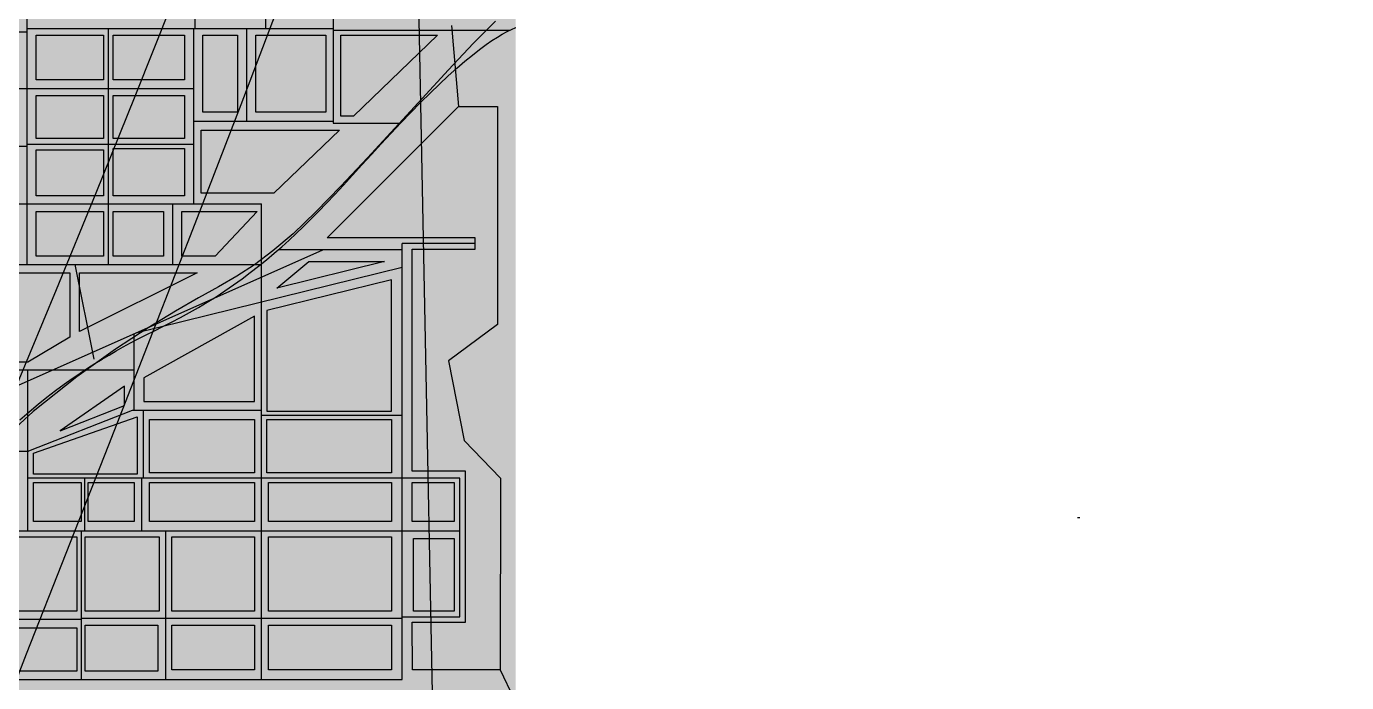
# Model space of a CAD drawing. Extents: x -15732 to 10897, y -24868 to 16165.
# Drawn here: x 1396 to 2870, y 4070 to 4802 of the extents above; entities that cross this region are included whole.
import ezdxf

# ---------------------------------------------------------------- set-up
doc = ezdxf.new("R2010")
doc.units = 0
doc.header["$MEASUREMENT"] = 0
doc.linetypes.add('DOTTED', pattern=[0.005, 0.0025, -0.0025])
for name, color, linetype in [('BLOCKS', 7, 'CONTINUOUS'), ('BLOCKS-OUTLINE', 7, 'CONTINUOUS'), ('BUS_RTE-OLD_DOWNTOWN', 7, 'CONTINUOUS'), ('BUS_RTE-SOUTH_NIGHT_CITY_E', 7, 'CONTINUOUS'), ('COASTLINE', 7, 'CONTINUOUS'), ('DISTRICTS', 7, 'CONTINUOUS'), ('HIGHWAY', 7, 'CONTINUOUS'), ('MAP_BORDER', 7, 'CONTINUOUS'), ('STREETS', 7, 'CONTINUOUS'), ('STREETS-SPRAWL', 7, 'CONTINUOUS'), ('SUBURBS', 7, 'CONTINUOUS')]:
    doc.layers.add(name, color=color, linetype=linetype)

msp = doc.modelspace()

# ---------------------------------------------------------------- linework, layer by layer
at = {"layer": 'BLOCKS', "color": 12, "linetype": 'CONTINUOUS'}
for points in [[(1826.8, 4305.6), (1826.8, 4553.6), (1897, 4553.6), (1897, 4566.1), (1731.6, 4566.1), (1878.3, 4712.7), (1921.9, 4712.7), (1921.9, 4469.4), (1867.3, 4428.8), (1884.5, 4339.9), (1925.1, 4297.8), (1925, 4084.1), (1826.9, 4084.1), (1826.8, 4137.1), (1886.1, 4137.1), (1886.1, 4305.6)], [(1238.7, 4427.3), (1238.7, 4527.1), (1444.6, 4527.1), (1444.6, 4455.3), (1397.8, 4427.3)]]:
    msp.add_lwpolyline(points, close=True, dxfattribs=at)
for points in [[(1407.1, 4742.4), (1407.1, 4792.3), (1482, 4742.4), (1482, 4792.3)], [(1492.9, 4742.4), (1492.9, 4792.3), (1572.5, 4742.4), (1572.5, 4792.3)], [(1592.8, 4706.5), (1592.8, 4792.3), (1631.8, 4706.5), (1631.8, 4792.3)], [(1652.1, 4706.5), (1652.1, 4792.3), (1730.1, 4706.5), (1730.1, 4792.3)], [(1747.2, 4701.8), (1747.2, 4792.3), (1761.3, 4701.8), (1854.9, 4792.3)], [(1407.1, 4676.9), (1407.1, 4725.2), (1482, 4676.9), (1482, 4725.2)], [(1492.9, 4676.9), (1492.9, 4725.2), (1572.5, 4676.9), (1572.5, 4725.2)], [(1591.2, 4616), (1591.2, 4686.2), (1672.3, 4616), (1745.7, 4686.2)], [(1407.1, 4612.9), (1407.1, 4664.4), (1482, 4612.9), (1482, 4664.4)], [(1492.9, 4612.9), (1492.9, 4665.9), (1572.5, 4612.9), (1572.5, 4665.9)], [(1407.1, 4545.8), (1407.1, 4595.7), (1482, 4545.8), (1482, 4595.7)], [(1492.9, 4545.8), (1492.9, 4595.7), (1549.1, 4545.8), (1549.1, 4595.7)], [(1569.4, 4545.8), (1569.4, 4595.7), (1606.8, 4545.8), (1653.6, 4595.7)], [(1711.3, 4539.6), (1795.6, 4539.6), (1711.3, 4539.6), (1675.5, 4509.9)], [(1455.5, 4461.6), (1455.5, 4527.1), (1455.5, 4461.6), (1586.5, 4527.1)], [(1664.5, 4485), (1664.5, 4372.7), (1803.4, 4519.3), (1803.4, 4372.7)], [(1527.3, 4410.1), (1527.3, 4383.6), (1650.5, 4478.7), (1650.5, 4383.6)], [(1433.7, 4350.8), (1505.4, 4378.9), (1433.7, 4350.8), (1505.4, 4400.7)], [(1404, 4302.5), (1404, 4325.9), (1519.5, 4302.5), (1519.5, 4366.4)], [(1533.5, 4304), (1533.5, 4363.3), (1650.5, 4304), (1650.5, 4363.3)], [(1664.5, 4304), (1664.5, 4363.3), (1803.4, 4304), (1803.4, 4363.3)], [(1404, 4249.4), (1404, 4293.1), (1457.1, 4249.4), (1457.1, 4293.1)], [(1464.9, 4249.4), (1464.9, 4293.1), (1516.3, 4249.4), (1516.3, 4293.1)], [(1533.5, 4249.4), (1533.5, 4293.1), (1650.5, 4249.4), (1650.5, 4293.1)], [(1666.1, 4249.4), (1666.1, 4293.1), (1803.4, 4249.4), (1803.4, 4293.1)], [(1826.8, 4249.4), (1826.8, 4293.1), (1873.6, 4249.4), (1873.6, 4293.1)], [(1372.8, 4149.6), (1372.8, 4232.3), (1452.4, 4149.6), (1452.4, 4232.3)], [(1461.7, 4149.6), (1461.7, 4232.3), (1544.4, 4149.6), (1544.4, 4232.3)], [(1558.5, 4149.6), (1558.5, 4232.3), (1650.5, 4149.6), (1650.5, 4232.3)], [(1666.1, 4149.6), (1666.1, 4232.3), (1803.4, 4149.6), (1803.4, 4232.3)], [(1828.3, 4149.6), (1828.3, 4230.7), (1873.6, 4149.6), (1873.6, 4230.7)], [(1371.3, 4082.5), (1371.3, 4130.9), (1452.4, 4082.5), (1452.4, 4130.9)], [(1461.7, 4082.5), (1461.7, 4134), (1542.9, 4082.5), (1542.9, 4134)], [(1558.5, 4084.1), (1558.5, 4134), (1650.5, 4084.1), (1650.5, 4134)], [(1666.1, 4084.1), (1666.1, 4134), (1803.4, 4084.1), (1803.4, 4134)]]:
    msp.add_solid(points, dxfattribs=at)
at = {"layer": 'BLOCKS-OUTLINE', "color": 250, "linetype": 'CONTINUOUS'}
for points in [[(1407.1, 4742.4), (1407.1, 4792.3), (1482, 4792.3), (1482, 4742.4)], [(1492.9, 4742.4), (1492.9, 4792.3), (1572.5, 4792.3), (1572.5, 4742.4)], [(1592.8, 4706.5), (1592.8, 4792.3), (1631.8, 4792.3), (1631.8, 4706.5)], [(1652.1, 4706.5), (1652.1, 4792.3), (1730.1, 4792.3), (1730.1, 4706.5)], [(1747.2, 4701.8), (1747.2, 4792.3), (1854.9, 4792.3), (1761.3, 4701.8)], [(1407.1, 4676.9), (1407.1, 4725.2), (1482, 4725.2), (1482, 4676.9)], [(1492.9, 4676.9), (1492.9, 4725.2), (1572.5, 4725.2), (1572.5, 4676.9)], [(1826.8, 4305.6), (1826.8, 4553.6), (1897, 4553.6), (1897, 4566.1), (1731.6, 4566.1), (1878.3, 4712.7), (1921.9, 4712.7), (1921.9, 4469.4), (1867.3, 4428.8), (1884.5, 4339.9), (1925.1, 4297.8), (1925, 4084.1), (1826.9, 4084.1), (1826.8, 4137.1), (1886.1, 4137.1), (1886.1, 4305.6)], [(1591.2, 4616), (1591.2, 4686.2), (1745.7, 4686.2), (1672.3, 4616)], [(1407.1, 4612.9), (1407.1, 4664.4), (1482, 4664.4), (1482, 4612.9)], [(1492.9, 4612.9), (1492.9, 4665.9), (1572.5, 4665.9), (1572.5, 4612.9)], [(1407.1, 4545.8), (1407.1, 4595.7), (1482, 4595.7), (1482, 4545.8)], [(1492.9, 4545.8), (1492.9, 4595.7), (1549.1, 4595.7), (1549.1, 4545.8)], [(1569.4, 4545.8), (1569.4, 4595.7), (1653.6, 4595.7), (1606.8, 4545.8)], [(1711.3, 4539.6), (1795.6, 4539.6), (1675.5, 4509.9)], [(1238.7, 4427.3), (1238.7, 4527.1), (1444.6, 4527.1), (1444.6, 4455.3), (1397.8, 4427.3)], [(1455.5, 4461.6), (1455.5, 4527.1), (1586.5, 4527.1)], [(1664.5, 4485), (1664.5, 4372.7), (1803.4, 4372.7), (1803.4, 4519.3)], [(1527.3, 4410.1), (1527.3, 4383.6), (1650.5, 4383.6), (1650.5, 4478.7)], [(1433.7, 4350.8), (1505.4, 4378.9), (1505.4, 4400.7)], [(1404, 4302.5), (1404, 4325.9), (1519.5, 4366.4), (1519.5, 4302.5)], [(1533.5, 4304), (1533.5, 4363.3), (1650.5, 4363.3), (1650.5, 4304)], [(1664.5, 4304), (1664.5, 4363.3), (1803.4, 4363.3), (1803.4, 4304)], [(1404, 4249.4), (1404, 4293.1), (1457.1, 4293.1), (1457.1, 4249.4)], [(1464.9, 4249.4), (1464.9, 4293.1), (1516.3, 4293.1), (1516.3, 4249.4)], [(1533.5, 4249.4), (1533.5, 4293.1), (1650.5, 4293.1), (1650.5, 4249.4)], [(1666.1, 4249.4), (1666.1, 4293.1), (1803.4, 4293.1), (1803.4, 4249.4)], [(1826.8, 4249.4), (1826.8, 4293.1), (1873.6, 4293.1), (1873.6, 4249.4)], [(1372.8, 4149.6), (1372.8, 4232.3), (1452.4, 4232.3), (1452.4, 4149.6)], [(1461.7, 4149.6), (1461.7, 4232.3), (1544.4, 4232.3), (1544.4, 4149.6)], [(1558.5, 4149.6), (1558.5, 4232.3), (1650.5, 4232.3), (1650.5, 4149.6)], [(1666.1, 4149.6), (1666.1, 4232.3), (1803.4, 4232.3), (1803.4, 4149.6)], [(1828.3, 4149.6), (1828.3, 4230.7), (1873.6, 4230.7), (1873.6, 4149.6)], [(1371.3, 4082.5), (1371.3, 4130.9), (1452.4, 4130.9), (1452.4, 4082.5)], [(1461.7, 4082.5), (1461.7, 4134), (1542.9, 4134), (1542.9, 4082.5)], [(1558.5, 4084.1), (1558.5, 4134), (1650.5, 4134), (1650.5, 4084.1)], [(1666.1, 4084.1), (1666.1, 4134), (1803.4, 4134), (1803.4, 4084.1)]]:
    msp.add_lwpolyline(points, close=True, dxfattribs=at)
at = {"layer": 'BUS_RTE-OLD_DOWNTOWN', "color": 32, "linetype": 'DOTTED'}
for p, q in [((1397, 4796.2), (1397, 4907.7)), ((1128.7, 4796.2), (1397, 4796.2))]:
    msp.add_line(p, q, dxfattribs=at)
at = {"layer": 'BUS_RTE-SOUTH_NIGHT_CITY_E', "color": 114, "linetype": 'DOTTED'}
for p, q in [((1397, 4604.3), (1397, 4907.7)), ((399.4, 4604.3), (1397, 4604.3))]:
    msp.add_line(p, q, dxfattribs=at)
at = {"layer": 'COASTLINE', "color": 250, "linetype": 'CONTINUOUS'}
msp.add_lwpolyline([(1870.5, 4803.2), (1878.3, 4712.7), (1921.9, 4712.7), (1921.9, 4469.4), (1867.3, 4428.8), (1884.5, 4339.9), (1925.1, 4297.8), (1925, 4084.1), (1925, 4084.1)], dxfattribs=at)
at = {"layer": 'COASTLINE', "color": 7, "linetype": 'CONTINUOUS'}
msp.add_lwpolyline([(1925, 4084.1), (1940.1, 4052.1)], dxfattribs=at)
at = {"layer": 'DISTRICTS', "color": 7, "linetype": 'CONTINUOUS'}
msp.add_line((2569.3, 4254.1), (2571.7, 4254.1), dxfattribs=at)
at = {"layer": 'HIGHWAY', "color": 250, "linetype": 'CONTINUOUS'}
for p, q in [((1919.8, 4808.1), (1894.8, 4782.9)), ((1915.6, 4786.3), (1921.7, 4790.1)), ((1921.7, 4790.1), (1927.2, 4793.4)), ((1927.2, 4793.4), (1932.5, 4796.3)), ((1932.5, 4796.3), (1937.4, 4798.8)), ((1937.4, 4798.8), (1942.2, 4801.1)), ((1942.2, 4801.1), (1942.2, 4801.1)), ((1894.8, 4782.9), (1867.2, 4753.7)), ((1894.1, 4770.2), (1901.9, 4776.4)), ((1901.9, 4776.4), (1909.1, 4781.8)), ((1909.1, 4781.8), (1915.6, 4786.3)), ((1876.5, 4755.4), (1885.6, 4763.2)), ((1885.6, 4763.2), (1894.1, 4770.2)), ((1867.2, 4753.7), (1837.7, 4721.8)), ((1857, 4737.5), (1867, 4746.8)), ((1867, 4746.8), (1876.5, 4755.4)), ((1846.7, 4727.7), (1857, 4737.5)), ((1837.7, 4721.8), (1807.3, 4688.6)), ((1825.2, 4706.2), (1836.1, 4717.2)), ((1836.1, 4717.2), (1846.7, 4727.7)), ((1814.2, 4694.8), (1825.2, 4706.2)), ((1807.3, 4688.6), (1776.9, 4655.6)), ((1803.2, 4683.1), (1814.2, 4694.8)), ((1792.2, 4671.2), (1803.2, 4683.1)), ((1770.5, 4647.5), (1781.3, 4659.3)), ((1781.3, 4659.3), (1792.2, 4671.2)), ((1776.9, 4655.6), (1747.2, 4624)), ((1760, 4636), (1770.5, 4647.5)), ((1749.9, 4624.9), (1760, 4636)), ((1747.2, 4624), (1719.2, 4595.3)), ((1731, 4604.7), (1740.2, 4614.5)), ((1740.2, 4614.5), (1749.9, 4624.9)), ((1722.2, 4595.5), (1731, 4604.7)), ((1719.2, 4595.3), (1693.7, 4570.8)), ((1705.4, 4578.8), (1713.7, 4586.9)), ((1713.7, 4586.9), (1722.2, 4595.5)), ((1693.7, 4570.8), (1671.2, 4551.5)), ((1689.2, 4563.5), (1697.3, 4571)), ((1697.3, 4571), (1705.4, 4578.8)), ((1672.6, 4548.9), (1681, 4556.2)), ((1681, 4556.2), (1689.2, 4563.5)), ((1671.2, 4551.5), (1650.7, 4536.2)), ((1655.1, 4534.6), (1664, 4541.7)), ((1664, 4541.7), (1672.6, 4548.9)), ((1650.7, 4536.2), (1630.9, 4523.5)), ((1636.8, 4520.5), (1646, 4527.5)), ((1646, 4527.5), (1655.1, 4534.6)), ((1610.5, 4511.6), (1588.1, 4499.1)), ((1630.9, 4523.5), (1610.5, 4511.6)), ((1617.6, 4507), (1627.3, 4513.6)), ((1627.3, 4513.6), (1636.8, 4520.5)), ((1588.1, 4499.1), (1562.4, 4484.4)), ((1598, 4494.3), (1607.9, 4500.5)), ((1607.9, 4500.5), (1617.6, 4507)), ((1562.4, 4484.4), (1531.9, 4465.8)), ((1568, 4477.4), (1578, 4482.8)), ((1578, 4482.8), (1588, 4488.4)), ((1588, 4488.4), (1598, 4494.3)), ((1531.9, 4465.8), (1495.4, 4441.8)), ((1538.9, 4462.5), (1548.4, 4467.3)), ((1548.4, 4467.3), (1558.1, 4472.2)), ((1558.1, 4472.2), (1568, 4477.4)), ((1512.3, 4448.8), (1520.8, 4453.3)), ((1520.8, 4453.3), (1529.6, 4457.8)), ((1529.6, 4457.8), (1538.9, 4462.5)), ((1495.4, 4441.8), (1452.2, 4411)), ((1488.3, 4435.4), (1496.1, 4440)), ((1496.1, 4440), (1504.1, 4444.4)), ((1504.1, 4444.4), (1512.3, 4448.8)), ((1464.4, 4420.6), (1472.5, 4425.8)), ((1472.5, 4425.8), (1480.5, 4430.7)), ((1480.5, 4430.7), (1488.3, 4435.4)), ((1452.2, 4411), (1403.7, 4372.3)), ((1438.1, 4402.7), (1447.3, 4409.1)), ((1447.3, 4409.1), (1456, 4415)), ((1456, 4415), (1464.4, 4420.6)), ((1419, 4388.4), (1428.7, 4395.8)), ((1428.7, 4395.8), (1438.1, 4402.7)), ((1399.1, 4372.1), (1409.1, 4380.5)), ((1409.1, 4380.5), (1419, 4388.4)), ((1403.7, 4372.3), (1352, 4324.9)), ((1388.8, 4363.1), (1399.1, 4372.1))]:
    msp.add_line(p, q, dxfattribs=at)
at = {"layer": 'MAP_BORDER', "color": 7, "linetype": 'CONTINUOUS'}
msp.add_solid([(374.4, 4052.9), (374.4, 5943.6), (1942.2, 4052.9), (1942.2, 5943.6)], dxfattribs=at)
at = {"layer": 'STREETS', "color": 7, "linetype": 'CONTINUOUS'}
for p, q in [((1397, 4536.5), (1397, 4907.7)), ((1584.2, 4907.7), (1584.2, 4799.3)), ((1663, 4907.7), (1663, 4799.3)), ((1738.6, 4907.7), (1738.6, 4694)), ((554.6, 4796.2), (1397, 4796.2)), ((1738.6, 4799.3), (1397, 4799.3)), ((1487.5, 4799.3), (1487.5, 4536.5)), ((1582.6, 4799.3), (1582.6, 4604.3)), ((1641.9, 4799.3), (1641.9, 4696.4)), ((1738.6, 4797.8), (1935.4, 4797.8)), ((393.3, 4733), (1582.6, 4733)), ((1582.6, 4696.4), (1738.6, 4696.4)), ((1738.6, 4694), (1813.5, 4694)), ((393.3, 4668.3), (1397, 4668.3)), ((1397, 4670.6), (1582.6, 4670.6)), ((393.3, 4604.3), (1658.3, 4604.3)), ((1559.2, 4604.3), (1559.2, 4536.5)), ((1658.3, 4073.1), (1658.3, 4604.3)), ((1815.3, 4073.1), (1815.3, 4559.9)), ((1897, 4559.9), (1815.3, 4559.9)), ((1230.9, 4332.3), (1727, 4552.8)), ((1815.3, 4552.8), (1677.2, 4552.8)), ((393.3, 4536.5), (1658.3, 4536.5)), ((1450, 4536.5), (1471.2, 4430.7)), ((1518.2, 4460), (1815.3, 4533.3)), ((1516.3, 4373.4), (1516.3, 4459.2)), ((1232.4, 4418.7), (1516.3, 4418.7)), ((1397.8, 4239.3), (1397.8, 4418.7)), ((1514, 4373.4), (1398.4, 4328.2)), ((1658.3, 4373.4), (1514, 4373.4)), ((1526.5, 4373.4), (1526.5, 4297.8)), ((1815.3, 4368), (1658.3, 4368)), ((1041.3, 4328.2), (1398.4, 4328.2)), ((1879.8, 4297.8), (1397.8, 4297.8)), ((1461, 4297.8), (1461, 4239.3)), ((1524.9, 4239.3), (1524.9, 4297.8)), ((1879.8, 4143.3), (1879.8, 4297.8)), ((393.3, 4239.3), (1879.8, 4239.3)), ((1457.1, 4239.3), (1457.1, 4073.1)), ((1551.4, 4239.3), (1551.4, 4073.1)), ((1457.1, 4141.8), (1815.3, 4141.8)), ((1815.3, 4143.3), (1879.8, 4143.3)), ((1457.1, 4140.2), (1365.8, 4140.2)), ((393.3, 4073.1), (1815.3, 4073.1))]:
    msp.add_line(p, q, dxfattribs=at)
at = {"layer": 'STREETS-SPRAWL', "color": 7, "linetype": 'CONTINUOUS'}
for p, q in [((1635.6, 4714.8), (1681.6, 4835.9)), ((1558.6, 4828.4), (1517.1, 4723.9)), ((1517.1, 4723.9), (1473.5, 4616.2)), ((1587, 4588.7), (1635.6, 4714.8)), ((1473.5, 4616.2), (1429.3, 4508.3)), ((1537.3, 4461), (1587, 4588.7)), ((1429.3, 4508.3), (1385.7, 4403.2)), ((1487.9, 4335.1), (1537.3, 4461)), ((1440.5, 4214.2), (1487.9, 4335.1)), ((1396.3, 4101.7), (1440.5, 4214.2)), ((1356.7, 4000.2), (1396.3, 4101.7))]:
    msp.add_line(p, q, dxfattribs=at)
at = {"layer": 'SUBURBS', "color": 254, "linetype": 'CONTINUOUS'}
msp.add_lwpolyline([(3182.2, 3932.2), (2049.3, 3161.5), (1554.8, 3193.1), (1515.7, 3431.6), (1851.7, 3945.4), (1814.8, 5805.1), (795.6, 6066.4), (264.2, 5944.4), (-310.7, 6284.2), (-1293.8, 6038.2), (-1860, 5653.2), (-2479.8, 5269.6)], dxfattribs=at)

doc.saveas('drawing.dxf')
